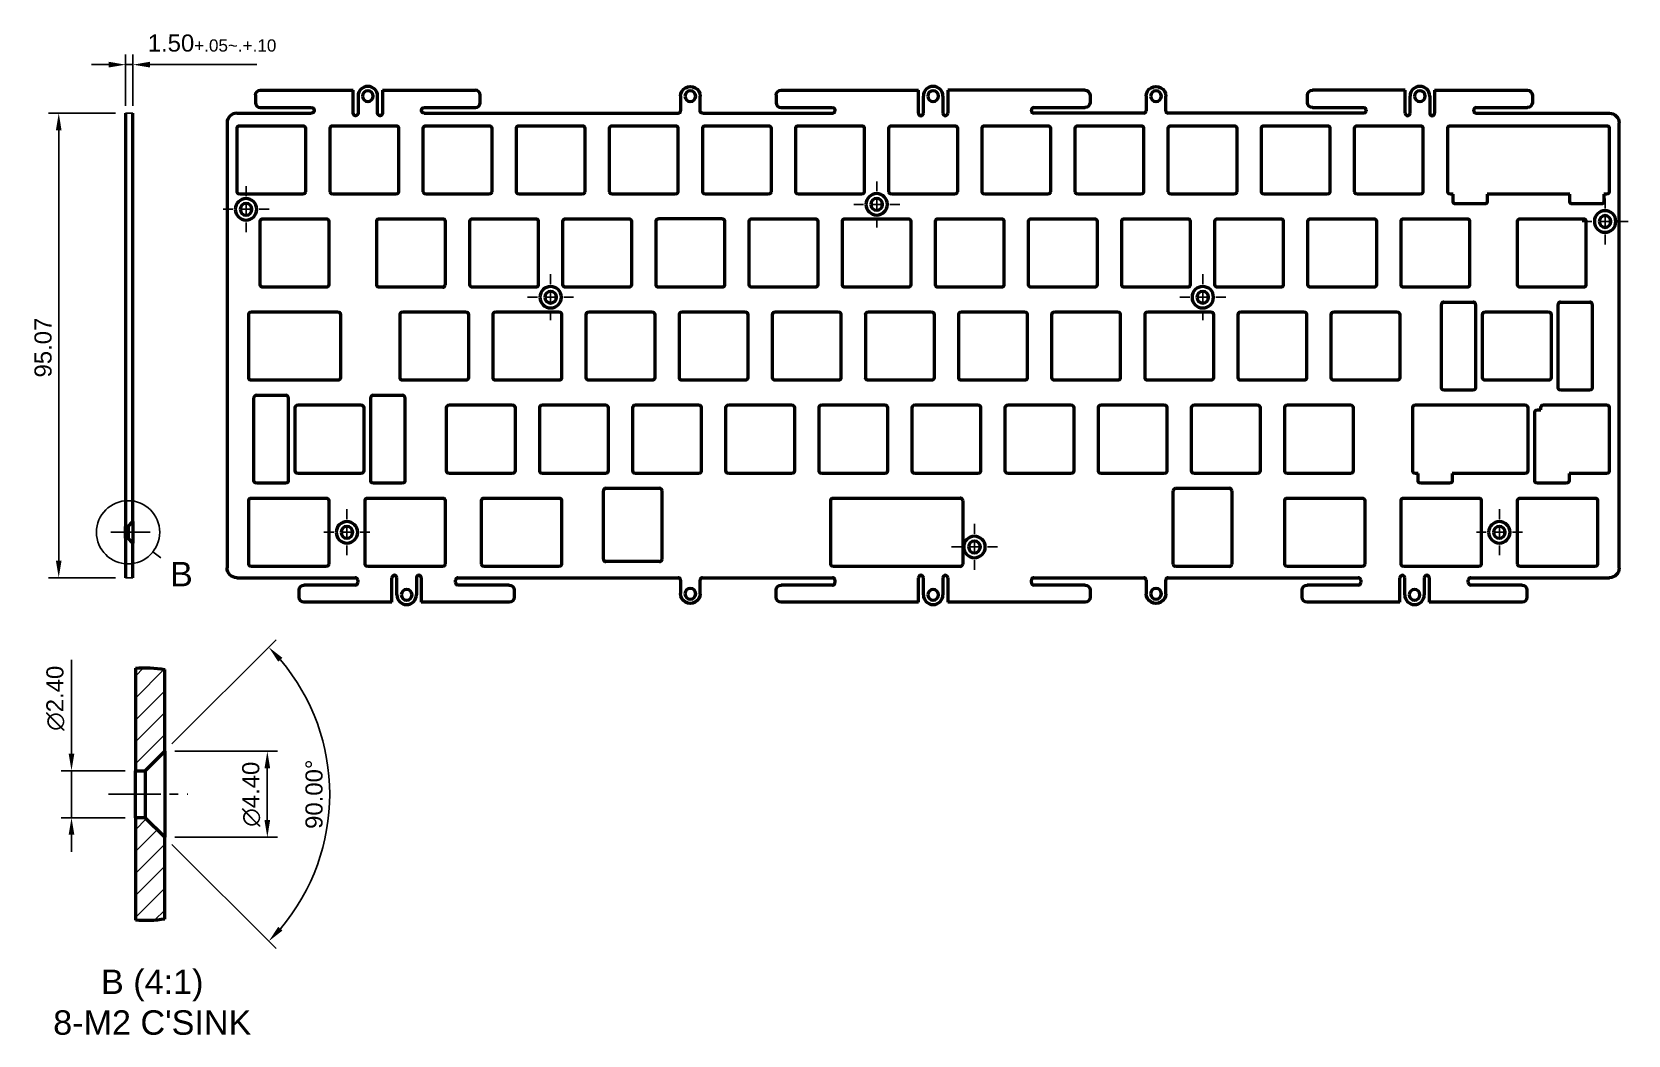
# Model space of a CAD drawing. Header units: millimetres. Extents: x 34 to 360, y 21 to 226.
import ezdxf

# ---------------------------------------------------------------- set-up
doc = ezdxf.new("R2010")
doc.units = ezdxf.units.MM
doc.header["$LTSCALE"] = 0.75
doc.linetypes.add('CENTER2', pattern=[28.575, 19.05, -3.175, 3.175, -3.175])
for name, color, linetype, lineweight in [('Detail Boundary', 7, 'Continuous', 25), ('FD_Dimensions', 7, 'Continuous', 25), ('Hatching', 7, 'Continuous', 25), ('Smart Centers', 7, 'CENTER2', 25), ('View Labels', 7, 'Continuous', 25), ('Visible', 7, 'Continuous', 50)]:
    doc.layers.add(name, color=color, linetype=linetype, lineweight=lineweight)
doc.styles.get("Standard").update_dxf_attribs({"font": 'Arial.ttf'})
doc.dimstyles.new('Dim-ISO-25', dxfattribs={"dimtxt": 3.5, "dimasz": 3.5, "dimexe": 2.1, "dimexo": 2.1, "dimgap": 1.4, "dimtad": 1, "dimzin": 4, "dimdsep": 46, "dimtxsty": 'Standard', "dimcen": 0, "dimazin": 1, "dimtp": 0.1, "dimtm": 0.1, "dimtfac": 0.714286, "dimtmove": 0, "dimatfit": 3, "dimfxl": 1, "dimtzin": 4, "dimarcsym": 0})

# ---------------------------------------------------------------- blocks, each defined once
blk = doc.blocks.new('*U3')
at = {"layer": 'Smart Centers', "color": 0, "ltscale": 0.75, "transparency": 16777216}
for p, q in [((0, 2.68), (0, 4.7)), ((-4.7, 0), (-2.68, 0)), ((2.68, 0), (4.7, 0)), ((0, -4.7), (0, -2.68))]:
    blk.add_line(p, q, dxfattribs=at)
at = {"layer": 'Smart Centers', "color": 0, "linetype": 'Continuous', "ltscale": 0.75, "transparency": 16777216}
for p, q in [((-0.89, 0), (0.89, 0)), ((0, -0.89), (0, 0.89))]:
    blk.add_line(p, q, dxfattribs=at)
blk = doc.blocks.new('*U4')
at = {"layer": 'Smart Centers', "color": 0, "ltscale": 0.75, "transparency": 16777216}
for p, q in [((0, 2.68), (0, 4.7)), ((-4.7, 0), (-2.68, 0)), ((2.68, 0), (4.7, 0)), ((0, -4.7), (0, -2.68))]:
    blk.add_line(p, q, dxfattribs=at)
at = {"layer": 'Smart Centers', "color": 0, "linetype": 'Continuous', "ltscale": 0.75, "transparency": 16777216}
for p, q in [((-0.89, 0), (0.89, 0)), ((0, -0.89), (0, 0.89))]:
    blk.add_line(p, q, dxfattribs=at)
blk = doc.blocks.new('*U5')
at = {"layer": 'Smart Centers', "color": 0, "ltscale": 0.75, "transparency": 16777216}
for p, q in [((0, 2.68), (0, 4.7)), ((-4.7, 0), (-2.68, 0)), ((2.68, 0), (4.7, 0)), ((0, -4.7), (0, -2.68))]:
    blk.add_line(p, q, dxfattribs=at)
at = {"layer": 'Smart Centers', "color": 0, "linetype": 'Continuous', "ltscale": 0.75, "transparency": 16777216}
for p, q in [((-0.89, 0), (0.89, 0)), ((0, -0.89), (0, 0.89))]:
    blk.add_line(p, q, dxfattribs=at)
blk = doc.blocks.new('*U6')
at = {"layer": 'Smart Centers', "color": 0, "ltscale": 0.75, "transparency": 16777216}
for p, q in [((0, 2.68), (0, 4.7)), ((-4.7, 0), (-2.68, 0)), ((2.68, 0), (4.7, 0)), ((0, -4.7), (0, -2.68))]:
    blk.add_line(p, q, dxfattribs=at)
at = {"layer": 'Smart Centers', "color": 0, "linetype": 'Continuous', "ltscale": 0.75, "transparency": 16777216}
for p, q in [((-0.89, 0), (0.89, 0)), ((0, -0.89), (0, 0.89))]:
    blk.add_line(p, q, dxfattribs=at)
blk = doc.blocks.new('*U7')
at = {"layer": 'Smart Centers', "color": 0, "ltscale": 0.75, "transparency": 16777216}
for p, q in [((0, 2.68), (0, 4.7)), ((-4.7, 0), (-2.68, 0)), ((2.68, 0), (4.7, 0)), ((0, -4.7), (0, -2.68))]:
    blk.add_line(p, q, dxfattribs=at)
at = {"layer": 'Smart Centers', "color": 0, "linetype": 'Continuous', "ltscale": 0.75, "transparency": 16777216}
for p, q in [((-0.89, 0), (0.89, 0)), ((0, -0.89), (0, 0.89))]:
    blk.add_line(p, q, dxfattribs=at)
blk = doc.blocks.new('*U8')
at = {"layer": 'Smart Centers', "color": 0, "ltscale": 0.75, "transparency": 16777216}
for p, q in [((0, 2.68), (0, 4.7)), ((-4.7, 0), (-2.68, 0)), ((2.68, 0), (4.7, 0)), ((0, -4.7), (0, -2.68))]:
    blk.add_line(p, q, dxfattribs=at)
at = {"layer": 'Smart Centers', "color": 0, "linetype": 'Continuous', "ltscale": 0.75, "transparency": 16777216}
for p, q in [((-0.89, 0), (0.89, 0)), ((0, -0.89), (0, 0.89))]:
    blk.add_line(p, q, dxfattribs=at)
blk = doc.blocks.new('*U9')
at = {"layer": 'Smart Centers', "color": 0, "ltscale": 0.75, "transparency": 16777216}
for p, q in [((0, 2.68), (0, 4.7)), ((-4.7, 0), (-2.68, 0)), ((2.68, 0), (4.7, 0)), ((0, -4.7), (0, -2.68))]:
    blk.add_line(p, q, dxfattribs=at)
at = {"layer": 'Smart Centers', "color": 0, "linetype": 'Continuous', "ltscale": 0.75, "transparency": 16777216}
for p, q in [((-0.89, 0), (0.89, 0)), ((0, -0.89), (0, 0.89))]:
    blk.add_line(p, q, dxfattribs=at)
blk = doc.blocks.new('*U10')
at = {"layer": 'Smart Centers', "color": 0, "ltscale": 0.75, "transparency": 16777216}
for p, q in [((0, 2.68), (0, 4.7)), ((-4.7, 0), (-2.68, 0)), ((2.68, 0), (4.7, 0)), ((0, -4.7), (0, -2.68))]:
    blk.add_line(p, q, dxfattribs=at)
at = {"layer": 'Smart Centers', "color": 0, "linetype": 'Continuous', "ltscale": 0.75, "transparency": 16777216}
for p, q in [((-0.89, 0), (0.89, 0)), ((0, -0.89), (0, 0.89))]:
    blk.add_line(p, q, dxfattribs=at)
blk = doc.blocks.new('*U12')
at = {"layer": 'Smart Centers', "color": 0, "ltscale": 0.75, "transparency": 16777216}
blk.add_line((-4, 0), (4, 0), dxfattribs=at)
blk = doc.blocks.new('*D16')
at = {"layer": 'Defpoints', "color": 0, "transparency": 16777216}
for p in [(54.21, 219.72), (52.71, 209.22), (54.21, 209.22)]:
    blk.add_point(p, dxfattribs=at)
at = {"layer": 'FD_Dimensions', "color": 0, "lineweight": -2, "transparency": 16777216}
for p, q in [((49.21, 219.72), (45.71, 219.72)), ((52.71, 211.32), (52.71, 221.82)), ((52.71, 219.72), (54.21, 219.72)), ((54.21, 211.32), (54.21, 221.82)), ((57.71, 219.72), (79.55, 219.72))]:
    blk.add_line(p, q, dxfattribs=at)
at = {"layer": 'FD_Dimensions', "color": 0, "transparency": 16777216}
for points in [[(49.21, 220.31), (49.21, 219.14), (52.71, 219.72)], [(57.71, 220.31), (57.71, 219.14), (54.21, 219.72)]]:
    blk.add_solid(points, dxfattribs=at)
at = {"layer": 'FD_Dimensions', "color": 0, "transparency": 16777216, "insert": (70.38, 224.12), "char_height": 3.5, "attachment_point": 5}
blk.add_mtext('1.50{\\H2.5;\\S+.05~.+.10;}', dxfattribs=at)
blk = doc.blocks.new('*D17')
at = {"layer": 'Defpoints', "color": 0, "transparency": 16777216}
for p in [(52.71, 209.79), (39.02, 114.72), (52.71, 114.72)]:
    blk.add_point(p, dxfattribs=at)
at = {"layer": 'FD_Dimensions', "color": 0, "lineweight": -2, "transparency": 16777216}
for p, q in [((50.61, 209.79), (36.92, 209.79)), ((39.02, 206.29), (39.02, 118.22)), ((50.61, 114.72), (36.92, 114.72))]:
    blk.add_line(p, q, dxfattribs=at)
at = {"layer": 'FD_Dimensions', "color": 0, "transparency": 16777216}
for points in [[(38.44, 206.29), (39.6, 206.29), (39.02, 209.79)], [(38.44, 118.22), (39.6, 118.22), (39.02, 114.72)]]:
    blk.add_solid(points, dxfattribs=at)
at = {"layer": 'FD_Dimensions', "color": 0, "transparency": 16777216, "insert": (35.83, 161.82), "char_height": 3.5, "attachment_point": 5, "rotation": 90}
blk.add_mtext('95.07', dxfattribs=at)
blk = doc.blocks.new('*U18')
at = {"layer": 'Smart Centers', "color": 0, "ltscale": 0.75, "transparency": 16777216}
blk.add_line((-9.5, 0), (6.74, 0), dxfattribs=at)
blk = doc.blocks.new('*D23')
at = {"layer": 'Defpoints', "color": 0, "transparency": 16777216}
for p in [(41.63, 75.22), (54.69, 75.22), (54.69, 65.62)]:
    blk.add_point(p, dxfattribs=at)
at = {"layer": 'FD_Dimensions', "color": 0, "lineweight": -2, "transparency": 16777216}
for p, q in [((41.63, 78.72), (41.63, 97.91)), ((52.59, 75.22), (39.53, 75.22)), ((41.63, 65.62), (41.63, 75.22)), ((52.59, 65.62), (39.53, 65.62)), ((41.63, 62.12), (41.63, 58.62))]:
    blk.add_line(p, q, dxfattribs=at)
at = {"layer": 'FD_Dimensions', "color": 0, "transparency": 16777216}
for points in [[(41.05, 78.72), (42.21, 78.72), (41.63, 75.22)], [(41.05, 62.12), (42.21, 62.12), (41.63, 65.62)]]:
    blk.add_solid(points, dxfattribs=at)
at = {"layer": 'FD_Dimensions', "color": 0, "transparency": 16777216, "insert": (38.35, 90.06), "char_height": 3.5, "attachment_point": 5, "rotation": 90}
blk.add_mtext('∅2.40', dxfattribs=at)
blk = doc.blocks.new('*D24')
at = {"layer": 'Defpoints', "color": 0, "transparency": 16777216}
for p in [(60.69, 79.22), (60.69, 61.62), (81.69, 61.62)]:
    blk.add_point(p, dxfattribs=at)
at = {"layer": 'FD_Dimensions', "color": 0, "lineweight": -2, "transparency": 16777216}
for p, q in [((62.79, 79.22), (83.79, 79.22)), ((81.69, 75.72), (81.69, 65.12)), ((62.79, 61.62), (83.79, 61.62))]:
    blk.add_line(p, q, dxfattribs=at)
at = {"layer": 'FD_Dimensions', "color": 0, "transparency": 16777216}
for points in [[(81.11, 75.72), (82.27, 75.72), (81.69, 79.22)], [(81.11, 65.12), (82.27, 65.12), (81.69, 61.62)]]:
    blk.add_solid(points, dxfattribs=at)
at = {"layer": 'FD_Dimensions', "color": 0, "transparency": 16777216, "insert": (78.41, 70.42), "char_height": 3.5, "attachment_point": 5, "rotation": 90}
blk.add_mtext('∅4.40', dxfattribs=at)
blk = doc.blocks.new('*D25')
at = {"layer": 'Defpoints', "color": 0, "transparency": 16777216}
for p in [(60.69, 79.22), (56.69, 75.22), (56.69, 65.62), (60.69, 61.62), (93, 59.4)]:
    blk.add_point(p, dxfattribs=at)
at = {"layer": 'FD_Dimensions', "color": 0, "lineweight": -2, "transparency": 16777216}
for p, q in [((62.18, 80.7), (83.47, 102)), ((62.18, 60.13), (83.47, 38.84))]:
    blk.add_line(p, q, dxfattribs=at)
blk.add_arc((51.89, 70.42), 42.56, 319.7135, 40.2865, dxfattribs=at)
at = {"layer": 'FD_Dimensions', "color": 0, "transparency": 16777216}
for points in [[(83.92, 97.54), (84.78, 98.33), (81.98, 100.51)], [(84.78, 42.51), (83.92, 43.3), (81.98, 40.33)]]:
    blk.add_solid(points, dxfattribs=at)
at = {"layer": 'FD_Dimensions', "color": 0, "transparency": 16777216, "insert": (91.26, 70.42), "char_height": 3.5, "attachment_point": 5, "rotation": 90}
blk.add_mtext('90.00°', dxfattribs=at)

msp = doc.modelspace()

# ---------------------------------------------------------------- hatches: boundary and pattern name
at = {"layer": 'Hatching'}
h = msp.add_hatch(dxfattribs=at)
h.set_pattern_fill('ANSI31', color=256, style=0)
h.set_pattern_definition([(45, (-25.9532, -8.5047), (-2.245064, 2.245064), [])])
edge = h.paths.add_edge_path(flags=0)
edge.add_line((54.691, 75.219), (56.691, 75.219))
edge.add_line((56.691, 75.219), (60.691, 79.219))
edge.add_line((60.691, 79.219), (60.691, 95.974))
edge.add_ellipse((56.691, 70.419), major_axis=(2, -25.788), ratio=1, start_angle=166.66906, end_angle=180)
edge.add_line((54.691, 96.207), (54.691, 75.219))
edge = h.paths.add_edge_path(flags=0)
edge.add_line((56.691, 65.619), (54.691, 65.619))
edge.add_line((54.691, 65.619), (54.691, 44.631))
edge.add_ellipse((56.691, 70.419), major_axis=(-4, 25.554), ratio=1, start_angle=166.66906, end_angle=180)
edge.add_line((60.691, 44.865), (60.691, 61.619))
edge.add_line((60.691, 61.619), (56.691, 65.619))

# ---------------------------------------------------------------- linework, layer by layer
for p, q in [((52.706, 209.789), (54.206, 209.789)), ((52.706, 114.719), (54.206, 114.719))]:
    msp.add_line(p, q)
at = {"layer": 'Detail Boundary'}
msp.add_line((58.296, 120.035), (59.873, 118.8), dxfattribs=at)
msp.add_circle((53.206, 124.024), 6.466, dxfattribs=at)
at = {"layer": 'Visible'}
for p, q in [((79.25, 213.479), (79.25, 211.929)), ((80.25, 214.479), (99.25, 214.479)), ((99.25, 209.779), (99.25, 214.479)), ((100.25, 213.279), (100.25, 209.779)), ((104.25, 209.779), (104.25, 213.279)), ((105.25, 214.479), (124.25, 214.479)), ((105.25, 214.479), (105.25, 209.779)), ((125.25, 211.929), (125.25, 213.479)), ((166.217, 213.255), (166.217, 210.289)), ((170.217, 210.289), (170.217, 213.274)), ((170.217, 213.274), (170.217, 213.274)), ((185.784, 213.479), (185.784, 211.929)), ((186.784, 214.479), (214.883, 214.479)), ((214.883, 209.779), (214.883, 214.479)), ((215.883, 209.779), (215.883, 213.279)), ((219.883, 213.279), (219.883, 209.779)), ((248.982, 214.479), (220.883, 214.479)), ((220.883, 214.479), (220.883, 209.779)), ((249.982, 213.479), (249.982, 211.929)), ((261.467, 213.256), (261.467, 210.289)), ((265.467, 210.289), (265.467, 213.261)), ((294.458, 211.929), (294.458, 213.479)), ((314.458, 214.479), (295.458, 214.479)), ((314.458, 209.779), (314.458, 214.479)), ((315.458, 209.779), (315.458, 213.279)), ((319.458, 213.279), (319.458, 209.779)), ((320.458, 214.479), (339.458, 214.479)), ((320.458, 214.479), (320.458, 209.779)), ((340.458, 213.479), (340.458, 211.929)), ((75.467, 209.789), (90.75, 209.789)), ((80.25, 210.929), (90.75, 210.929)), ((91.25, 210.429), (91.25, 210.289)), ((113.25, 210.289), (113.25, 210.429)), ((113.75, 210.929), (124.25, 210.929)), ((113.75, 209.789), (165.717, 209.789)), ((170.717, 209.789), (197.284, 209.789)), ((186.784, 210.929), (197.284, 210.929)), ((197.784, 210.429), (197.784, 210.289)), ((237.982, 210.289), (237.982, 210.429)), ((238.482, 210.929), (248.982, 210.929)), ((260.967, 209.789), (238.482, 209.789)), ((305.958, 209.789), (265.967, 209.789)), ((295.458, 210.929), (305.958, 210.929)), ((306.458, 210.429), (306.458, 210.289)), ((328.458, 210.289), (328.458, 210.429)), ((328.958, 210.929), (339.458, 210.929)), ((328.958, 209.789), (356.217, 209.789)), ((73.467, 207.789), (73.467, 116.719)), ((75.492, 193.725), (75.492, 206.725)), ((75.992, 207.225), (88.992, 207.225)), ((89.492, 206.725), (89.492, 193.725)), ((94.542, 193.725), (94.542, 206.725)), ((95.042, 207.225), (108.042, 207.225)), ((108.542, 206.725), (108.542, 193.725)), ((113.592, 193.725), (113.592, 206.725)), ((114.092, 207.225), (127.092, 207.225)), ((127.592, 206.725), (127.592, 193.725)), ((132.642, 193.725), (132.642, 206.725)), ((133.142, 207.225), (146.142, 207.225)), ((146.642, 206.725), (146.642, 193.725)), ((151.692, 193.725), (151.692, 206.725)), ((152.192, 207.225), (165.192, 207.225)), ((165.692, 206.725), (165.692, 193.725)), ((170.742, 193.725), (170.742, 206.725)), ((171.242, 207.225), (184.242, 207.225)), ((184.742, 206.725), (184.742, 193.725)), ((189.792, 193.725), (189.792, 206.725)), ((190.292, 207.225), (203.292, 207.225)), ((203.792, 206.725), (203.792, 193.725)), ((208.842, 193.725), (208.842, 206.725)), ((209.342, 207.225), (222.342, 207.225)), ((222.842, 206.725), (222.842, 193.725)), ((227.892, 193.725), (227.892, 206.725)), ((228.392, 207.225), (241.392, 207.225)), ((241.892, 206.725), (241.892, 193.725)), ((246.942, 193.725), (246.942, 206.725)), ((247.442, 207.225), (260.442, 207.225)), ((260.942, 206.725), (260.942, 193.725)), ((265.992, 193.725), (265.992, 206.725)), ((266.492, 207.225), (279.492, 207.225)), ((279.992, 206.725), (279.992, 193.725)), ((285.042, 193.725), (285.042, 206.725)), ((285.542, 207.225), (298.542, 207.225)), ((299.042, 206.725), (299.042, 193.725)), ((304.092, 193.725), (304.092, 206.725)), ((304.592, 207.225), (317.592, 207.225)), ((318.092, 206.725), (318.092, 193.725)), ((323.142, 193.725), (323.142, 206.725)), ((323.642, 207.225), (355.692, 207.225)), ((356.192, 206.725), (356.192, 193.725)), ((358.217, 116.719), (358.217, 207.789)), ((88.992, 193.225), (75.992, 193.225)), ((108.042, 193.225), (95.042, 193.225)), ((127.092, 193.225), (114.092, 193.225)), ((146.142, 193.225), (133.142, 193.225)), ((165.192, 193.225), (152.192, 193.225)), ((184.242, 193.225), (171.242, 193.225)), ((203.292, 193.225), (190.292, 193.225)), ((222.342, 193.225), (209.342, 193.225)), ((241.392, 193.225), (228.392, 193.225)), ((260.442, 193.225), (247.442, 193.225)), ((279.492, 193.225), (266.492, 193.225)), ((298.542, 193.225), (285.542, 193.225)), ((317.592, 193.225), (304.592, 193.225)), ((324.229, 193.225), (323.642, 193.225)), ((324.229, 191.725), (324.229, 193.225)), ((348.105, 193.225), (331.229, 193.225)), ((331.229, 193.225), (331.229, 191.725)), ((348.105, 191.725), (348.105, 193.225)), ((355.692, 193.225), (355.105, 193.225)), ((355.105, 193.225), (355.105, 191.725)), ((330.729, 191.225), (324.729, 191.225)), ((354.605, 191.225), (348.605, 191.225)), ((80.254, 174.675), (80.254, 187.675)), ((80.754, 188.175), (93.754, 188.175)), ((94.254, 187.675), (94.254, 174.675)), ((104.067, 174.675), (104.067, 187.675)), ((104.567, 188.175), (117.567, 188.175)), ((118.067, 187.675), (118.067, 174.675)), ((123.117, 174.675), (123.117, 187.675)), ((123.617, 188.175), (136.617, 188.175)), ((137.117, 187.675), (137.117, 174.675)), ((142.167, 174.675), (142.167, 187.675)), ((142.667, 188.175), (155.667, 188.175)), ((156.167, 187.675), (156.167, 174.675)), ((161.217, 174.675), (161.217, 187.675)), ((174.717, 188.175), (161.717, 188.175)), ((175.217, 187.675), (175.217, 174.675)), ((180.267, 174.675), (180.267, 187.675)), ((180.767, 188.175), (193.767, 188.175)), ((194.267, 187.675), (194.267, 174.675)), ((199.317, 174.675), (199.317, 187.675)), ((199.817, 188.175), (212.817, 188.175)), ((213.317, 187.675), (213.317, 174.675)), ((218.367, 174.675), (218.367, 187.675)), ((218.867, 188.175), (231.867, 188.175)), ((232.367, 187.675), (232.367, 174.675)), ((237.417, 174.675), (237.417, 187.675)), ((237.917, 188.175), (250.917, 188.175)), ((251.417, 187.675), (251.417, 174.675)), ((256.467, 174.675), (256.467, 187.675)), ((256.967, 188.175), (269.967, 188.175)), ((270.467, 187.675), (270.467, 174.675)), ((275.517, 174.675), (275.517, 187.675)), ((276.017, 188.175), (289.017, 188.175)), ((289.517, 187.675), (289.517, 174.675)), ((294.567, 174.675), (294.567, 187.675)), ((295.067, 188.175), (308.067, 188.175)), ((308.567, 187.675), (308.567, 174.675)), ((313.617, 174.675), (313.617, 187.675)), ((314.117, 188.175), (327.117, 188.175)), ((327.617, 187.675), (327.617, 174.675)), ((337.429, 174.675), (337.429, 187.675)), ((337.929, 188.175), (350.929, 188.175)), ((351.429, 187.675), (351.429, 174.675)), ((93.754, 174.175), (80.754, 174.175)), ((117.567, 174.175), (104.567, 174.175)), ((136.617, 174.175), (123.617, 174.175)), ((155.667, 174.175), (142.667, 174.175)), ((174.717, 174.175), (161.717, 174.175)), ((193.767, 174.175), (180.767, 174.175)), ((212.817, 174.175), (199.817, 174.175)), ((231.867, 174.175), (218.867, 174.175)), ((250.917, 174.175), (237.917, 174.175)), ((269.967, 174.175), (256.967, 174.175)), ((289.017, 174.175), (276.017, 174.175)), ((308.067, 174.175), (295.067, 174.175)), ((327.117, 174.175), (314.117, 174.175)), ((350.929, 174.175), (337.929, 174.175)), ((321.848, 153.625), (321.848, 170.625)), ((322.348, 171.125), (328.348, 171.125)), ((328.848, 170.625), (328.848, 153.625)), ((345.724, 153.625), (345.724, 170.625)), ((346.224, 171.125), (352.224, 171.125)), ((352.724, 170.625), (352.724, 153.625)), ((77.873, 155.625), (77.873, 168.625)), ((78.373, 169.125), (96.136, 169.125)), ((96.636, 168.625), (96.636, 155.625)), ((108.829, 155.625), (108.829, 168.625)), ((109.329, 169.125), (122.329, 169.125)), ((122.829, 168.625), (122.829, 155.625)), ((127.879, 155.625), (127.879, 168.625)), ((128.379, 169.125), (141.379, 169.125)), ((141.879, 168.625), (141.879, 155.625)), ((146.929, 155.625), (146.929, 168.625)), ((147.429, 169.125), (160.429, 169.125)), ((160.929, 168.625), (160.929, 155.625)), ((165.979, 155.625), (165.979, 168.625)), ((166.479, 169.125), (179.479, 169.125)), ((179.979, 168.625), (179.979, 155.625)), ((185.029, 155.625), (185.029, 168.625)), ((185.529, 169.125), (198.529, 169.125)), ((199.029, 168.625), (199.029, 155.625)), ((204.079, 168.625), (204.079, 155.625)), ((204.579, 169.125), (217.579, 169.125)), ((218.079, 168.625), (218.079, 155.625)), ((223.129, 155.625), (223.129, 168.625)), ((223.629, 169.125), (236.629, 169.125)), ((237.129, 168.625), (237.129, 155.625)), ((242.179, 155.625), (242.179, 168.625)), ((242.679, 169.125), (255.679, 169.125)), ((256.179, 168.625), (256.179, 155.625)), ((261.229, 155.625), (261.229, 168.625)), ((261.729, 169.125), (274.729, 169.125)), ((275.229, 168.625), (275.229, 155.625)), ((280.279, 155.625), (280.279, 168.625)), ((280.779, 169.125), (293.779, 169.125)), ((294.279, 168.625), (294.279, 155.625)), ((299.329, 155.625), (299.329, 168.625)), ((299.829, 169.125), (312.829, 169.125)), ((313.329, 168.625), (313.329, 155.625)), ((330.286, 155.625), (330.286, 168.625)), ((330.786, 169.125), (343.786, 169.125)), ((344.286, 168.625), (344.286, 155.625)), ((96.136, 155.125), (78.373, 155.125)), ((122.329, 155.125), (109.329, 155.125)), ((141.379, 155.125), (128.379, 155.125)), ((160.429, 155.125), (147.429, 155.125)), ((179.479, 155.125), (166.479, 155.125)), ((198.529, 155.125), (185.529, 155.125)), ((217.579, 155.125), (204.579, 155.125)), ((236.629, 155.125), (223.629, 155.125)), ((255.679, 155.125), (242.679, 155.125)), ((274.729, 155.125), (261.729, 155.125)), ((293.779, 155.125), (280.779, 155.125)), ((312.829, 155.125), (299.829, 155.125)), ((343.786, 155.125), (330.786, 155.125)), ((78.96, 134.575), (78.96, 151.575)), ((79.46, 152.075), (85.46, 152.075)), ((85.96, 151.575), (85.96, 134.575)), ((102.836, 134.575), (102.836, 151.575)), ((103.336, 152.075), (109.336, 152.075)), ((109.836, 151.575), (109.836, 134.575)), ((328.348, 153.125), (322.348, 153.125)), ((352.224, 153.125), (346.224, 153.125)), ((87.398, 136.575), (87.398, 149.575)), ((87.898, 150.075), (100.898, 150.075)), ((101.398, 149.575), (101.398, 136.575)), ((118.354, 136.575), (118.354, 149.575)), ((118.854, 150.075), (131.854, 150.075)), ((132.354, 149.575), (132.354, 136.575)), ((137.404, 136.575), (137.404, 149.575)), ((137.904, 150.075), (150.904, 150.075)), ((151.404, 149.575), (151.404, 136.575)), ((156.454, 136.575), (156.454, 149.575)), ((156.954, 150.075), (169.954, 150.075)), ((170.454, 149.575), (170.454, 136.575)), ((175.504, 136.575), (175.504, 149.575)), ((176.004, 150.075), (189.004, 150.075)), ((189.504, 149.575), (189.504, 136.575)), ((194.554, 136.575), (194.554, 149.575)), ((195.054, 150.075), (208.054, 150.075)), ((208.554, 149.575), (208.554, 136.575)), ((213.604, 136.575), (213.604, 149.575)), ((214.104, 150.075), (227.104, 150.075)), ((227.604, 149.575), (227.604, 136.575)), ((232.654, 136.575), (232.654, 149.575)), ((233.154, 150.075), (246.154, 150.075)), ((246.654, 149.575), (246.654, 136.575)), ((251.704, 136.575), (251.704, 149.575)), ((252.204, 150.075), (265.204, 150.075)), ((265.704, 149.575), (265.704, 136.575)), ((270.754, 136.575), (270.754, 149.575)), ((271.254, 150.075), (284.254, 150.075)), ((284.754, 149.575), (284.754, 136.575)), ((289.804, 136.575), (289.804, 149.575)), ((290.304, 150.075), (303.304, 150.075)), ((303.804, 149.575), (303.804, 136.575)), ((315.998, 136.575), (315.998, 149.575)), ((316.498, 150.075), (339.023, 150.075)), ((339.523, 149.575), (339.523, 136.575)), ((340.961, 134.575), (340.961, 148.575)), ((341.461, 149.075), (342.192, 149.075)), ((342.192, 149.075), (342.192, 149.575)), ((342.692, 150.075), (355.692, 150.075)), ((356.192, 149.575), (356.192, 136.575)), ((85.46, 134.075), (79.46, 134.075)), ((100.898, 136.075), (87.898, 136.075)), ((109.336, 134.075), (103.336, 134.075)), ((131.854, 136.075), (118.854, 136.075)), ((150.904, 136.075), (137.904, 136.075)), ((169.954, 136.075), (156.954, 136.075)), ((189.004, 136.075), (176.004, 136.075)), ((208.054, 136.075), (195.054, 136.075)), ((227.104, 136.075), (214.104, 136.075)), ((246.154, 136.075), (233.154, 136.075)), ((265.204, 136.075), (252.204, 136.075)), ((284.254, 136.075), (271.254, 136.075)), ((303.304, 136.075), (290.304, 136.075)), ((317.085, 136.075), (316.498, 136.075)), ((317.085, 134.575), (317.085, 136.075)), ((323.585, 134.075), (317.585, 134.075)), ((339.023, 136.075), (324.085, 136.075)), ((324.085, 136.075), (324.085, 134.575)), ((347.461, 134.075), (341.461, 134.075)), ((355.692, 136.075), (347.961, 136.075)), ((347.961, 136.075), (347.961, 134.575)), ((78.373, 131.025), (93.754, 131.025)), ((102.186, 131.025), (117.567, 131.025)), ((125.998, 131.025), (141.379, 131.025)), ((150.436, 118.525), (150.436, 132.525)), ((150.936, 133.025), (161.936, 133.025)), ((162.436, 118.525), (162.436, 132.525)), ((197.436, 131.025), (223.436, 131.025)), ((266.992, 117.525), (266.992, 132.525)), ((267.492, 133.025), (278.492, 133.025)), ((278.992, 132.525), (278.992, 117.525)), ((290.304, 131.025), (305.686, 131.025)), ((314.117, 131.025), (329.498, 131.025)), ((337.929, 131.025), (353.311, 131.025)), ((77.873, 117.525), (77.873, 130.525)), ((94.254, 130.525), (94.254, 117.525)), ((101.686, 117.525), (101.686, 130.525)), ((118.067, 130.525), (118.067, 117.525)), ((125.498, 117.525), (125.498, 130.525)), ((141.879, 130.525), (141.879, 117.525)), ((196.936, 117.525), (196.936, 130.525)), ((223.936, 130.525), (223.936, 117.525)), ((289.804, 117.525), (289.804, 130.525)), ((306.186, 130.525), (306.186, 117.525)), ((313.617, 117.525), (313.617, 130.525)), ((329.998, 130.525), (329.998, 117.525)), ((337.429, 117.525), (337.429, 130.525)), ((353.811, 130.525), (353.811, 117.525)), ((161.936, 118.025), (150.936, 118.025)), ((75.467, 114.719), (99.684, 114.719)), ((93.754, 117.025), (78.373, 117.025)), ((117.567, 117.025), (102.186, 117.025)), ((107.184, 109.72), (107.184, 114.72)), ((108.184, 111.22), (108.184, 114.72)), ((112.184, 114.72), (112.184, 111.22)), ((113.184, 114.72), (113.184, 109.72)), ((120.684, 114.719), (165.717, 114.719)), ((141.379, 117.025), (125.998, 117.025)), ((170.717, 114.719), (197.29, 114.719)), ((223.436, 117.025), (197.436, 117.025)), ((214.889, 109.72), (214.889, 114.72)), ((215.889, 111.22), (215.889, 114.72)), ((219.889, 114.72), (219.889, 111.22)), ((220.889, 114.72), (220.889, 109.72)), ((238.488, 114.719), (260.967, 114.719)), ((265.967, 114.719), (304.864, 114.719)), ((269.473, 117.025), (267.492, 117.025)), ((277.373, 117.025), (269.473, 117.025)), ((269.473, 117.025), (269.473, 117.025)), ((278.492, 117.025), (277.373, 117.025)), ((277.373, 117.025), (277.373, 117.025)), ((305.686, 117.025), (290.304, 117.025)), ((313.364, 109.72), (313.364, 114.72)), ((329.498, 117.025), (314.117, 117.025)), ((314.364, 111.22), (314.364, 114.72)), ((318.364, 114.72), (318.364, 111.22)), ((319.364, 114.72), (319.364, 109.72)), ((327.864, 114.719), (356.217, 114.719)), ((353.311, 117.025), (337.929, 117.025)), ((88.184, 110.72), (88.184, 112.22)), ((99.684, 113.22), (89.184, 113.22)), ((100.184, 114.219), (100.184, 113.72)), ((120.184, 113.72), (120.184, 114.219)), ((131.184, 113.22), (120.684, 113.22)), ((132.184, 112.22), (132.184, 110.72)), ((166.217, 114.219), (166.217, 111.464)), ((170.217, 111.448), (170.217, 114.219)), ((170.217, 111.448), (170.217, 111.448)), ((185.79, 110.72), (185.79, 112.22)), ((197.29, 113.22), (186.79, 113.22)), ((197.79, 114.219), (197.79, 113.72)), ((237.988, 113.72), (237.988, 114.219)), ((248.988, 113.22), (238.488, 113.22)), ((249.988, 112.22), (249.988, 110.72)), ((261.467, 114.219), (261.467, 111.448)), ((265.467, 111.461), (265.467, 114.219)), ((293.364, 110.72), (293.364, 112.22)), ((304.864, 113.22), (294.364, 113.22)), ((305.364, 114.219), (305.364, 113.72)), ((327.364, 113.72), (327.364, 114.219)), ((338.364, 113.22), (327.864, 113.22)), ((339.364, 112.22), (339.364, 110.72)), ((107.184, 109.72), (89.184, 109.72)), ((131.184, 109.72), (113.184, 109.72)), ((214.889, 109.72), (186.79, 109.72)), ((248.988, 109.72), (220.889, 109.72)), ((313.364, 109.72), (294.364, 109.72)), ((338.364, 109.72), (319.364, 109.72))]:
    msp.add_line(p, q, dxfattribs=at)
at = {"layer": 'Visible', "extrusion": (1, -2.22045e-16, 0)}
for p, q in [((52.706, 209.789), (52.706, 136.075)), ((54.206, 136.075), (54.206, 209.789)), ((52.706, 136.075), (52.706, 125.224)), ((54.206, 126.224), (54.206, 136.075)), ((52.706, 125.224), (53.206, 125.224)), ((52.706, 122.824), (52.706, 125.224)), ((53.206, 125.224), (54.206, 126.224)), ((53.206, 125.224), (53.206, 122.824)), ((54.206, 126.224), (54.206, 121.824)), ((52.706, 122.824), (52.706, 114.719)), ((53.206, 122.824), (52.706, 122.824)), ((54.206, 121.824), (53.206, 122.824)), ((54.206, 114.719), (54.206, 121.824)), ((54.691, 96.207), (54.691, 75.219)), ((60.691, 79.219), (60.691, 95.974)), ((56.691, 75.219), (60.691, 79.219)), ((60.691, 79.219), (60.691, 61.619)), ((54.691, 75.219), (56.691, 75.219)), ((54.691, 65.619), (54.691, 75.219)), ((56.691, 75.219), (56.691, 65.619)), ((56.691, 65.619), (54.691, 65.619)), ((54.691, 65.619), (54.691, 44.631)), ((60.691, 61.619), (56.691, 65.619)), ((60.691, 44.865), (60.691, 61.619))]:
    msp.add_line(p, q, dxfattribs=at)
at = {"layer": 'Visible', "extrusion": (0, 0, -1)}
for centre, radius in [((-102.25, 213.279), 1.1), ((-168.217, 213.274), 1.1), ((-217.883, 213.279), 1.1), ((-263.467, 213.274), 1.1), ((-317.458, 213.279), 1.1), ((-206.342, 191.124), 2.2), ((-77.342, 190.124), 2.2), ((-77.342, 190.124), 1.2), ((-206.342, 191.124), 1.2), ((-355.342, 187.624), 2.2), ((-355.342, 187.624), 1.2), ((-139.642, 172.124), 2.2), ((-139.642, 172.124), 1.2), ((-273.042, 172.124), 2.2), ((-273.042, 172.124), 1.2), ((-97.97, 124.024), 2.2), ((-97.97, 124.024), 1.2), ((-333.712, 124.024), 2.2), ((-333.712, 124.024), 1.2), ((-226.342, 121.024), 2.2), ((-226.342, 121.024), 1.2), ((-110.184, 111.22), 1.1), ((-168.217, 111.448), 1.1), ((-217.889, 111.22), 1.1), ((-263.467, 111.448), 1.1), ((-316.364, 111.22), 1.1)]:
    msp.add_circle(centre, radius, dxfattribs=at)
for centre, radius, start, end in [((-80.25, 213.479), 1, 0, 90), ((-168.217, 213.274), 2, 359.44352, 180), ((-186.784, 213.479), 1, 0, 90), ((-248.982, 213.479), 1, 90, 180), ((-263.467, 213.274), 2, 359.49052, 180.38882), ((-295.458, 213.479), 1, 0, 90), ((-339.458, 213.479), 1, 90, 180), ((-90.75, 210.429), 0.5, 90, 180), ((-90.75, 210.289), 0.5, 180, 270), ((-99.75, 209.779), 0.5, 180, 0), ((-104.75, 209.779), 0.5, 180, 0), ((-113.75, 210.429), 0.5, 0, 90), ((-113.75, 210.289), 0.5, 270, 0), ((-170.717, 210.289), 0.5, 270, 0), ((-197.284, 210.429), 0.5, 90, 180), ((-248.982, 211.929), 1, 180, 270), ((-295.458, 211.929), 1, 270, 0), ((-339.458, 211.929), 1, 180, 270), ((-356.217, 207.789), 2, 90, 180), ((-75.992, 206.725), 0.5, 0, 90), ((-88.992, 206.725), 0.5, 90, 180), ((-95.042, 206.725), 0.5, 0, 90), ((-108.042, 206.725), 0.5, 90, 180), ((-114.092, 206.725), 0.5, 0, 90), ((-127.092, 206.725), 0.5, 90, 180), ((-133.142, 206.725), 0.5, 0, 90), ((-146.142, 206.725), 0.5, 90, 180), ((-152.192, 206.725), 0.5, 0, 90), ((-165.192, 206.725), 0.5, 90, 180), ((-171.242, 206.725), 0.5, 0, 90), ((-184.242, 206.725), 0.5, 90, 180), ((-190.292, 206.725), 0.5, 0, 90), ((-203.292, 206.725), 0.5, 90, 180), ((-209.342, 206.725), 0.5, 0, 90), ((-222.342, 206.725), 0.5, 90, 180), ((-228.392, 206.725), 0.5, 0, 90), ((-241.392, 206.725), 0.5, 90, 180), ((-247.442, 206.725), 0.5, 0, 90), ((-260.442, 206.725), 0.5, 90, 180), ((-266.492, 206.725), 0.5, 0, 90), ((-279.492, 206.725), 0.5, 90, 180), ((-285.542, 206.725), 0.5, 0, 90), ((-298.542, 206.725), 0.5, 90, 180), ((-304.592, 206.725), 0.5, 0, 90), ((-317.592, 206.725), 0.5, 90, 180), ((-323.642, 206.725), 0.5, 0, 90), ((-355.692, 206.725), 0.5, 90, 180), ((-75.992, 193.725), 0.5, 270, 0), ((-88.992, 193.725), 0.5, 180, 270), ((-95.042, 193.725), 0.5, 270, 0), ((-108.042, 193.725), 0.5, 180, 270), ((-114.092, 193.725), 0.5, 270, 0), ((-127.092, 193.725), 0.5, 180, 270), ((-133.142, 193.725), 0.5, 270, 0), ((-146.142, 193.725), 0.5, 180, 270), ((-152.192, 193.725), 0.5, 270, 0), ((-165.192, 193.725), 0.5, 180, 270), ((-171.242, 193.725), 0.5, 270, 0), ((-184.242, 193.725), 0.5, 180, 270), ((-190.292, 193.725), 0.5, 270, 0), ((-203.292, 193.725), 0.5, 180, 270), ((-209.342, 193.725), 0.5, 270, 0), ((-222.342, 193.725), 0.5, 180, 270), ((-228.392, 193.725), 0.5, 270, 0), ((-241.392, 193.725), 0.5, 180, 270), ((-247.442, 193.725), 0.5, 270, 0), ((-260.442, 193.725), 0.5, 180, 270), ((-266.492, 193.725), 0.5, 270, 0), ((-279.492, 193.725), 0.5, 180, 270), ((-285.542, 193.725), 0.5, 270, 0), ((-298.542, 193.725), 0.5, 180, 270), ((-304.592, 193.725), 0.5, 270, 0), ((-317.592, 193.725), 0.5, 180, 270), ((-323.642, 193.725), 0.5, 270, 0), ((-355.692, 193.725), 0.5, 180, 270), ((-324.729, 191.725), 0.5, 270, 0), ((-330.729, 191.725), 0.5, 180, 270), ((-348.605, 191.725), 0.5, 270, 0), ((-354.605, 191.725), 0.5, 180, 270), ((-80.754, 187.675), 0.5, 0, 90), ((-93.754, 187.675), 0.5, 90, 180), ((-104.567, 187.675), 0.5, 0, 90), ((-117.567, 187.675), 0.5, 90, 180), ((-123.617, 187.675), 0.5, 0, 90), ((-136.617, 187.675), 0.5, 90, 180), ((-142.667, 187.675), 0.5, 0, 90), ((-155.667, 187.675), 0.5, 90, 180), ((-161.717, 187.675), 0.5, 0, 90), ((-174.717, 187.675), 0.5, 90, 180), ((-180.767, 187.675), 0.5, 0, 90), ((-193.767, 187.675), 0.5, 90, 180), ((-199.817, 187.675), 0.5, 0, 90), ((-212.817, 187.675), 0.5, 90, 180), ((-218.867, 187.675), 0.5, 0, 90), ((-231.867, 187.675), 0.5, 90, 180), ((-237.917, 187.675), 0.5, 0, 90), ((-250.917, 187.675), 0.5, 90, 180), ((-256.967, 187.675), 0.5, 0, 90), ((-269.967, 187.675), 0.5, 90, 180), ((-276.017, 187.675), 0.5, 0, 90), ((-289.017, 187.675), 0.5, 90, 180), ((-295.067, 187.675), 0.5, 0, 90), ((-308.067, 187.675), 0.5, 90, 180), ((-314.117, 187.675), 0.5, 0, 90), ((-327.117, 187.675), 0.5, 90, 180), ((-337.929, 187.675), 0.5, 0, 90), ((-350.929, 187.675), 0.5, 90, 180), ((-80.754, 174.675), 0.5, 270, 0), ((-93.754, 174.675), 0.5, 180, 270), ((-104.567, 174.675), 0.5, 270, 0), ((-123.617, 174.675), 0.5, 270, 0), ((-136.617, 174.675), 0.5, 180, 270), ((-142.667, 174.675), 0.5, 270, 0), ((-155.667, 174.675), 0.5, 180, 270), ((-161.717, 174.675), 0.5, 270, 0), ((-174.717, 174.675), 0.5, 180, 270), ((-180.767, 174.675), 0.5, 270, 0), ((-193.767, 174.675), 0.5, 180, 270), ((-199.817, 174.675), 0.5, 270, 0), ((-212.817, 174.675), 0.5, 180, 270), ((-218.867, 174.675), 0.5, 270, 0), ((-231.867, 174.675), 0.5, 180, 270), ((-237.917, 174.675), 0.5, 270, 0), ((-250.917, 174.675), 0.5, 180, 270), ((-256.967, 174.675), 0.5, 270, 0), ((-269.967, 174.675), 0.5, 180, 270), ((-276.017, 174.675), 0.5, 270, 0), ((-289.017, 174.675), 0.5, 180, 270), ((-295.067, 174.675), 0.5, 270, 0), ((-308.067, 174.675), 0.5, 180, 270), ((-314.117, 174.675), 0.5, 270, 0), ((-327.117, 174.675), 0.5, 180, 270), ((-337.929, 174.675), 0.5, 270, 0), ((-350.929, 174.675), 0.5, 180, 270), ((-78.373, 168.625), 0.5, 0, 90), ((-96.136, 168.625), 0.5, 90, 180), ((-109.329, 168.625), 0.5, 0, 90), ((-122.329, 168.625), 0.5, 90, 180), ((-128.379, 168.625), 0.5, 0, 90), ((-141.379, 168.625), 0.5, 90, 180), ((-147.429, 168.625), 0.5, 0, 90), ((-160.429, 168.625), 0.5, 90, 180), ((-166.479, 168.625), 0.5, 0, 90), ((-179.479, 168.625), 0.5, 90, 180), ((-185.529, 168.625), 0.5, 0, 90), ((-198.529, 168.625), 0.5, 90, 180), ((-204.579, 168.625), 0.5, 0, 90), ((-217.579, 168.625), 0.5, 90, 180), ((-223.629, 168.625), 0.5, 0, 90), ((-236.629, 168.625), 0.5, 90, 180), ((-242.679, 168.625), 0.5, 0, 90), ((-255.679, 168.625), 0.5, 90, 180), ((-261.729, 168.625), 0.5, 0, 90), ((-274.729, 168.625), 0.5, 90, 180), ((-280.779, 168.625), 0.5, 0, 90), ((-293.779, 168.625), 0.5, 90, 180), ((-299.829, 168.625), 0.5, 0, 90), ((-312.829, 168.625), 0.5, 90, 180), ((-330.786, 168.625), 0.5, 0, 90), ((-343.786, 168.625), 0.5, 90, 180), ((-78.373, 155.625), 0.5, 270, 0), ((-96.136, 155.625), 0.5, 180, 270), ((-109.329, 155.625), 0.5, 270, 0), ((-122.329, 155.625), 0.5, 180, 270), ((-128.379, 155.625), 0.5, 270, 0), ((-141.379, 155.625), 0.5, 180, 270), ((-147.429, 155.625), 0.5, 270, 0), ((-160.429, 155.625), 0.5, 180, 270), ((-166.479, 155.625), 0.5, 270, 0), ((-179.479, 155.625), 0.5, 180, 270), ((-185.529, 155.625), 0.5, 270, 0), ((-198.529, 155.625), 0.5, 180, 270), ((-204.579, 155.625), 0.5, 270, 0), ((-217.579, 155.625), 0.5, 180, 270), ((-223.629, 155.625), 0.5, 270, 0), ((-236.629, 155.625), 0.5, 180, 270), ((-242.679, 155.625), 0.5, 270, 0), ((-255.679, 155.625), 0.5, 180, 270), ((-261.729, 155.625), 0.5, 270, 0), ((-274.729, 155.625), 0.5, 180, 270), ((-280.779, 155.625), 0.5, 270, 0), ((-293.779, 155.625), 0.5, 180, 270), ((-299.829, 155.625), 0.5, 270, 0), ((-312.829, 155.625), 0.5, 180, 270), ((-322.348, 153.625), 0.5, 270, 0), ((-328.348, 153.625), 0.5, 180, 270), ((-330.786, 155.625), 0.5, 270, 0), ((-343.786, 155.625), 0.5, 180, 270), ((-346.224, 153.625), 0.5, 270, 0), ((-352.224, 153.625), 0.5, 180, 270), ((-87.898, 149.575), 0.5, 0, 90), ((-100.898, 149.575), 0.5, 90, 180), ((-118.854, 149.575), 0.5, 0, 90), ((-131.854, 149.575), 0.5, 90, 180), ((-137.904, 149.575), 0.5, 0, 90), ((-150.904, 149.575), 0.5, 90, 180), ((-156.954, 149.575), 0.5, 0, 90), ((-169.954, 149.575), 0.5, 90, 180), ((-176.004, 149.575), 0.5, 0, 90), ((-189.004, 149.575), 0.5, 90, 180), ((-195.054, 149.575), 0.5, 0, 90), ((-208.054, 149.575), 0.5, 90, 180), ((-214.104, 149.575), 0.5, 0, 90), ((-227.104, 149.575), 0.5, 90, 180), ((-233.154, 149.575), 0.5, 0, 90), ((-246.154, 149.575), 0.5, 90, 180), ((-252.204, 149.575), 0.5, 0, 90), ((-265.204, 149.575), 0.5, 90, 180), ((-271.254, 149.575), 0.5, 0, 90), ((-284.254, 149.575), 0.5, 90, 180), ((-290.304, 149.575), 0.5, 0, 90), ((-303.304, 149.575), 0.5, 90, 180), ((-316.498, 149.575), 0.5, 0, 90), ((-339.023, 149.575), 0.5, 90, 180), ((-341.461, 148.575), 0.5, 0, 90), ((-342.692, 149.575), 0.5, 0, 90), ((-355.692, 149.575), 0.5, 90, 180), ((-79.46, 134.575), 0.5, 270, 0), ((-85.46, 134.575), 0.5, 180, 270), ((-87.898, 136.575), 0.5, 270, 0), ((-100.898, 136.575), 0.5, 180, 270), ((-103.336, 134.575), 0.5, 270, 0), ((-109.336, 134.575), 0.5, 180, 270), ((-118.854, 136.575), 0.5, 270, 0), ((-131.854, 136.575), 0.5, 180, 270), ((-137.904, 136.575), 0.5, 270, 0), ((-150.904, 136.575), 0.5, 180, 270), ((-156.954, 136.575), 0.5, 270, 0), ((-169.954, 136.575), 0.5, 180, 270), ((-176.004, 136.575), 0.5, 270, 0), ((-189.004, 136.575), 0.5, 180, 270), ((-195.054, 136.575), 0.5, 270, 0), ((-208.054, 136.575), 0.5, 180, 270), ((-214.104, 136.575), 0.5, 270, 0), ((-227.104, 136.575), 0.5, 180, 270), ((-233.154, 136.575), 0.5, 270, 0), ((-246.154, 136.575), 0.5, 180, 270), ((-252.204, 136.575), 0.5, 270, 0), ((-265.204, 136.575), 0.5, 180, 270), ((-271.254, 136.575), 0.5, 270, 0), ((-284.254, 136.575), 0.5, 180, 270), ((-290.304, 136.575), 0.5, 270, 0), ((-303.304, 136.575), 0.5, 180, 270), ((-316.498, 136.575), 0.5, 270, 0), ((-317.585, 134.575), 0.5, 270, 0), ((-323.585, 134.575), 0.5, 180, 270), ((-339.023, 136.575), 0.5, 180, 270), ((-341.461, 134.575), 0.5, 270, 0), ((-347.461, 134.575), 0.5, 180, 270), ((-355.692, 136.575), 0.5, 180, 270), ((-78.373, 130.525), 0.5, 0, 90), ((-93.754, 130.525), 0.5, 90, 180), ((-102.186, 130.525), 0.5, 0, 90), ((-117.567, 130.525), 0.5, 90, 180), ((-125.998, 130.525), 0.5, 0, 90), ((-141.379, 130.525), 0.5, 90, 180), ((-197.436, 130.525), 0.5, 0, 90), ((-290.304, 130.525), 0.5, 0, 90), ((-305.686, 130.525), 0.5, 90, 180), ((-314.117, 130.525), 0.5, 0, 90), ((-329.498, 130.525), 0.5, 90, 180), ((-337.929, 130.525), 0.5, 0, 90), ((-353.311, 130.525), 0.5, 90, 180), ((-75.467, 116.719), 2, 270, 0), ((-78.373, 117.525), 0.5, 270, 0), ((-93.754, 117.525), 0.5, 180, 270), ((-102.186, 117.525), 0.5, 270, 0), ((-117.567, 117.525), 0.5, 180, 270), ((-125.998, 117.525), 0.5, 270, 0), ((-141.379, 117.525), 0.5, 180, 270), ((-197.436, 117.525), 0.5, 270, 0), ((-290.304, 117.525), 0.5, 270, 0), ((-305.686, 117.525), 0.5, 180, 270), ((-314.117, 117.525), 0.5, 270, 0), ((-329.498, 117.525), 0.5, 180, 270), ((-337.929, 117.525), 0.5, 270, 0), ((-353.311, 117.525), 0.5, 180, 270), ((-356.217, 116.719), 2, 180, 270), ((-89.184, 112.22), 1, 0, 90), ((-131.184, 112.22), 1, 90, 180), ((-168.217, 111.448), 2, 180, 0.45769), ((-186.79, 112.22), 1, 0, 90), ((-248.988, 112.22), 1, 90, 180), ((-263.467, 111.448), 2, 179.61118, 0), ((-294.364, 112.22), 1, 0, 90), ((-338.364, 112.22), 1, 90, 180), ((-89.184, 110.72), 1, 270, 0), ((-131.184, 110.72), 1, 180, 270), ((-186.79, 110.72), 1, 270, 0), ((-248.988, 110.72), 1, 180, 270), ((-294.364, 110.72), 1, 270, 0), ((-338.364, 110.72), 1, 180, 270)]:
    msp.add_arc(centre, radius, start, end, dxfattribs=at)
at = {"layer": 'Visible'}
for centre, radius, start, end in [((102.25, 213.279), 2, 0.00036, 179.99964), ((124.25, 213.479), 1, 0, 90), ((217.883, 213.279), 2, 0.00036, 179.99964), ((317.458, 213.279), 2, 0.00036, 179.99964), ((75.467, 207.789), 2, 90, 180), ((80.25, 211.929), 1, 180, 270), ((124.25, 211.929), 1, 270, 0), ((165.717, 210.289), 0.5, 270, 0), ((186.784, 211.929), 1, 180, 270), ((197.284, 210.289), 0.5, 270, 0), ((215.383, 209.779), 0.5, 180, 0), ((220.383, 209.779), 0.5, 180, 0), ((238.482, 210.429), 0.5, 90, 180), ((238.482, 210.289), 0.5, 180, 270), ((260.967, 210.289), 0.5, 270, 0), ((265.967, 210.289), 0.5, 180, 270), ((305.958, 210.429), 0.5, 0, 90), ((305.958, 210.289), 0.5, 270, 0), ((314.958, 209.779), 0.5, 180, 0), ((319.958, 209.779), 0.5, 180, 0), ((328.958, 210.429), 0.5, 90, 180), ((328.958, 210.289), 0.5, 180, 270), ((117.567, 174.675), 0.5, 270, 0), ((322.348, 170.625), 0.5, 90, 180), ((328.348, 170.625), 0.5, 0, 90), ((346.224, 170.625), 0.5, 90, 180), ((352.224, 170.625), 0.5, 0, 90), ((79.46, 151.575), 0.5, 90, 180), ((85.46, 151.575), 0.5, 0, 90), ((103.336, 151.575), 0.5, 90, 180), ((109.336, 151.575), 0.5, 0, 90), ((150.936, 132.525), 0.5, 90, 180), ((161.936, 132.525), 0.5, 0, 90), ((223.436, 130.525), 0.5, 0, 90), ((267.492, 132.525), 0.5, 90, 180), ((278.492, 132.525), 0.5, 0, 90), ((150.936, 118.525), 0.5, 180, 270), ((161.936, 118.525), 0.5, 270, 0), ((99.684, 114.219), 0.5, 0, 90), ((107.684, 114.72), 0.5, 0, 180), ((112.684, 114.72), 0.5, 0, 180), ((120.684, 114.219), 0.5, 90, 180), ((165.717, 114.219), 0.5, 0, 90), ((170.717, 114.219), 0.5, 90, 180), ((197.29, 114.219), 0.5, 0, 90), ((215.389, 114.72), 0.5, 0, 180), ((220.389, 114.72), 0.5, 0, 180), ((223.436, 117.525), 0.5, 270, 0), ((238.488, 114.219), 0.5, 90, 180), ((260.967, 114.219), 0.5, 0, 90), ((265.967, 114.219), 0.5, 90, 180), ((267.492, 117.525), 0.5, 180, 270), ((278.492, 117.525), 0.5, 270, 0), ((304.864, 114.219), 0.5, 0, 90), ((313.864, 114.72), 0.5, 0, 180), ((318.864, 114.72), 0.5, 0, 180), ((327.864, 114.219), 0.5, 90, 180), ((99.684, 113.72), 0.5, 270, 0), ((110.184, 111.22), 2, 180.00036, 359.99964), ((120.684, 113.72), 0.5, 180, 270), ((197.29, 113.72), 0.5, 270, 280.94549), ((197.29, 113.72), 0.5, 280.94559, 0), ((217.889, 111.22), 2, 180.00036, 359.99964), ((238.488, 113.72), 0.5, 180, 270), ((304.864, 113.72), 0.5, 270, 0), ((316.364, 111.22), 2, 180.00036, 359.99964), ((327.864, 113.72), 0.5, 180, 270)]:
    msp.add_arc(centre, radius, start, end, dxfattribs=at)
at = {"layer": 'Visible', "extrusion": (-1.41608e-32, -6.37748e-17, -1)}
for start, end in [(85.5653, 98.89624), (261.10376, 274.4347)]:
    msp.add_arc((-56.691, 70.419), 25.866, start, end, dxfattribs=at)

# ---------------------------------------------------------------- block references
at = {"layer": 'Smart Centers', "ltscale": 0.75}
for name, p in [('*U3', (77.342, 190.124)), ('*U6', (206.342, 191.124)), ('*U9', (355.342, 187.624)), ('*U4', (139.642, 172.124)), ('*U10', (273.042, 172.124)), ('*U5', (97.97, 124.024)), ('*U8', (333.712, 124.024)), ('*U7', (226.342, 121.024)), ('*U12', (53.706, 124.024)), ('*U18', (58.691, 70.419))]:
    msp.add_blockref(name, p, dxfattribs=at)

# ---------------------------------------------------------------- texts
at = {"layer": 'Detail Boundary', "insert": (64.119, 115.472), "char_height": 5, "attachment_point": 5}
msp.add_mtext('B', dxfattribs=at)
at = {"layer": 'View Labels', "insert": (58.151, 21.13), "char_height": 5, "width": 53.01025, "attachment_point": 8}
msp.add_mtext("B (4:1)^J8-M2 C'SINK", dxfattribs=at)

# ---------------------------------------------------------------- dimensions: what is measured, and where the dimension line sits
at = {"layer": 'FD_Dimensions'}
dim = msp.add_aligned_dim(p1=(52.706, 209.225), p2=(54.206, 209.225), distance=10.5, dimstyle='Dim-ISO-25', override={"dimgap": 1.4, "dimlfac": 1, "dimclrd": 0, "dimclre": 0, "dimtol": 1, "dimlim": 0, "dimtp": 0.05, "dimtm": -0.1}, dxfattribs=at)
dim.commit()
dim.dimension.update_dxf_attribs({"geometry": '*D16', "text_midpoint": (70.378, 224.124)})
dim = msp.add_linear_dim(base=(39.019, 114.719), p1=(52.706, 209.789), p2=(52.706, 114.719), angle=270, dimstyle='Dim-ISO-25', dxfattribs=at)
dim.commit()
dim.dimension.update_dxf_attribs({"geometry": '*D17', "text_midpoint": (39.019, 161.819), "dimtype": 161})
dim = msp.add_angular_dim_2l(base=(92.997, 59.405), line1=((60.691, 61.619), (56.691, 65.619)), line2=((56.691, 75.219), (60.691, 79.219)), dimstyle='Dim-ISO-25', override={"dimlfac": 0.25, "dimpost": '', "dimclrd": 0, "dimclre": 0}, dxfattribs=at)
dim.commit()
dim.dimension.update_dxf_attribs({"geometry": '*D25', "text_midpoint": (91.261, 70.419)})
for p1, p2, distance, picture, middle in [((54.691, 65.619), (54.691, 75.219), 13.06, '*D23', (38.346, 90.063)), ((60.691, 79.219), (60.691, 61.619), 21, '*D24', (78.406, 70.419))]:
    dim = msp.add_aligned_dim(p1=p1, p2=p2, distance=distance, text='∅<>', dimstyle='Dim-ISO-25', override={"dimlfac": 0.25, "dimclrd": 0, "dimclre": 0}, dxfattribs=at)
    dim.commit()
    dim.dimension.update_dxf_attribs({"geometry": picture, "text_midpoint": middle})

doc.saveas('drawing.dxf')
